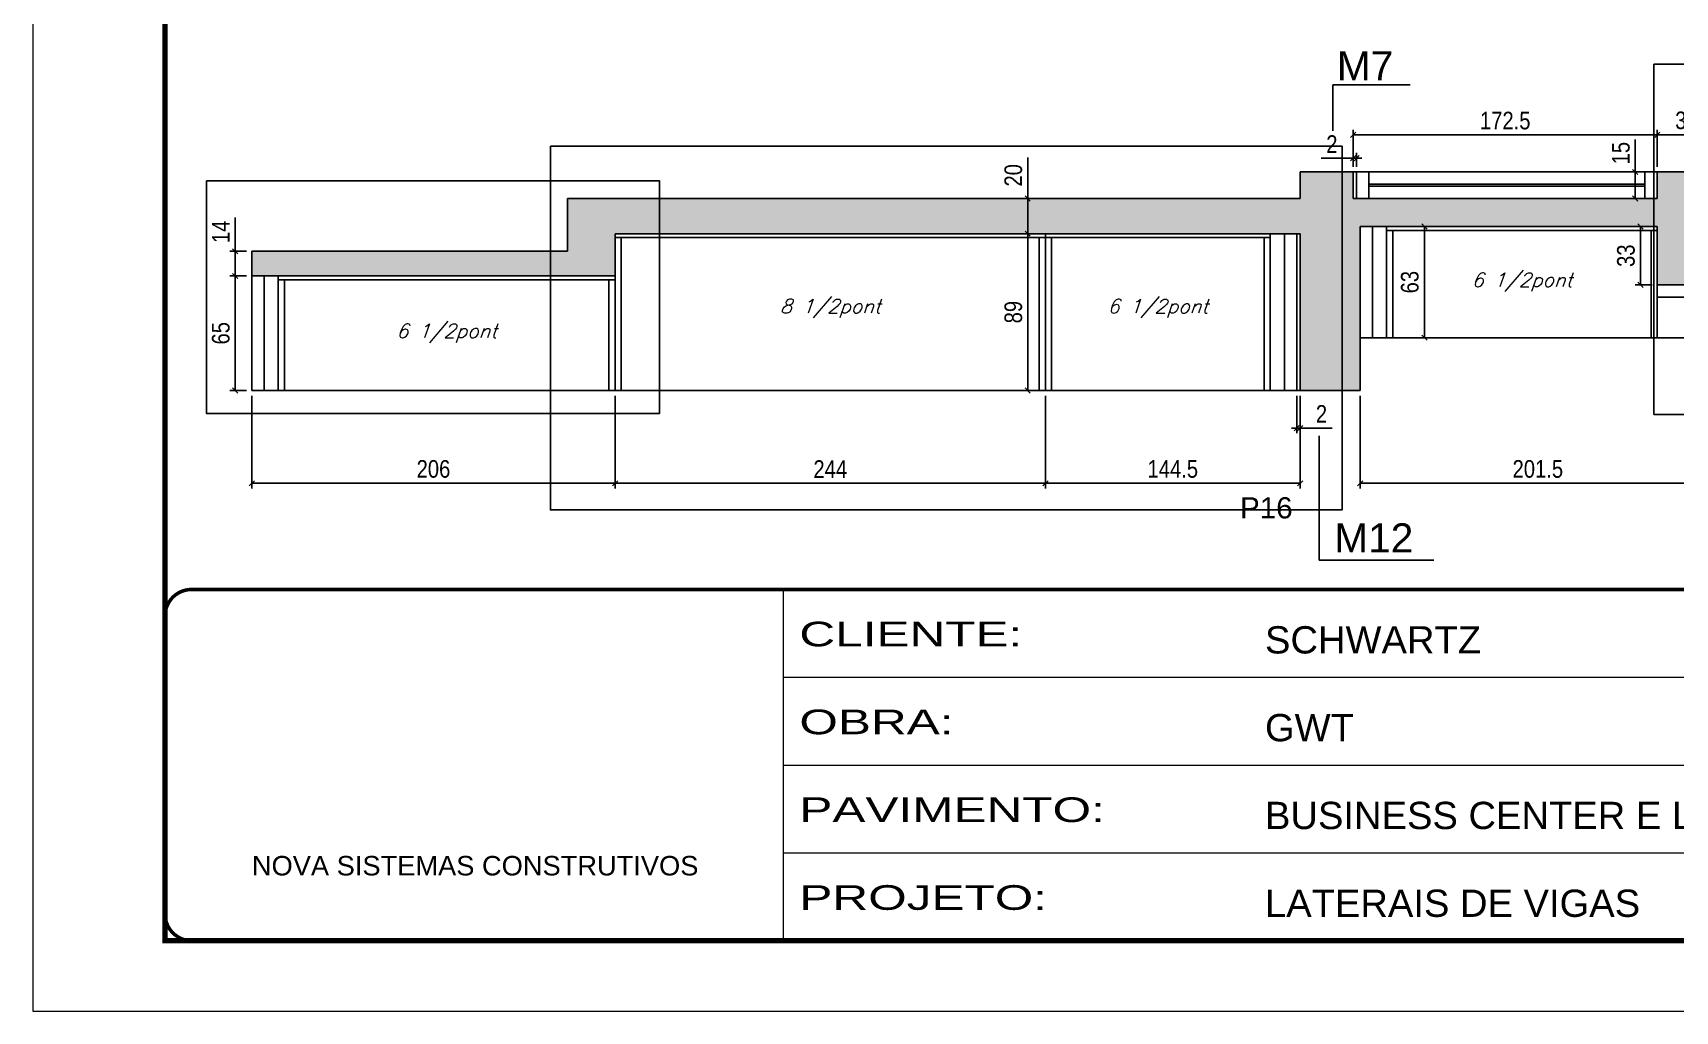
# Model space of a CAD drawing. Extents: x 2603 to 22413, y 1253 to 30260.
# Drawn here: x 4188 to 5119, y 16185 to 16740 of the extents above; entities that cross this region are included whole.
import ezdxf

# ---------------------------------------------------------------- set-up
doc = ezdxf.new("R2010")
doc.units = 0
doc.linetypes.add('CONTINUO', pattern=[0])
doc.linetypes.add('DASHED', pattern=[0.75, 0.5, -0.25])
for name, color, linetype in [('5', 5, 'Continuous'), ('COTA', 241, 'Continuous'), ('NOMENCLATURA', 7, 'Continuous'), ('Painéis', 200, 'Continuous'), ('SARR_2.2x7', 40, 'Continuous'), ('SARR_3.5x7', 81, 'Continuous'), ('texto', 7, 'Continuous')]:
    doc.layers.add(name, color=color, linetype=linetype)
doc.layers.add('Folhas', color=255, linetype='Continuous', lineweight=9)
doc.layers.add('SARRAFO DE PRESSAO', color=251, linetype='DASHED', lineweight=9)
doc.styles.add('ARIAL', font='arial.ttf')
doc.styles.add('COTA TECNICA', font='techl___.ttf', dxfattribs={"height": 10})
doc.styles.add('Romans', font='romans.shx')
doc.styles.get("Standard").update_dxf_attribs({"font": 'arial.ttf'})
doc.styles.add('Tecnologia', font='')
doc.styles.get('Tecnologia').set_extended_font_data('Forgotten Futurist')
doc.dimstyles.new('PAINEL', dxfattribs={"dimtxt": 10, "dimasz": 3, "dimexe": 3, "dimexo": 3, "dimgap": 3, "dimtad": 1, "dimdec": 1, "dimzin": 12, "dimdsep": 46, "dimtxsty": 'COTA TECNICA', "dimblk1": 'OBLIQUE', "dimblk2": 'OBLIQUE', "dimsah": 1, "dimcen": 0.9, "dimclrd": 4, "dimclre": 4, "dimclrt": 240, "dimadec": 1, "dimazin": 3, "dimtfac": 1, "dimtdec": 1, "dimtmove": 0, "dimatfit": 3, "dimfxl": 1, "dimtolj": 1, "dimtzin": 12, "dimarcsym": 0})

# ---------------------------------------------------------------- blocks, each defined once
blk = doc.blocks.new('9999999999')
at = {"color": 30, "linetype": 'CONTINUO'}
for p, q in [((98564.56, 34230.21), (98564.56, 34429.45)), ((98564.56, 34379.64), (99583.98, 34379.64)), ((98564.56, 34329.83), (99487.98, 34329.83)), ((98564.56, 34280.02), (99487.98, 34280.02))]:
    blk.add_line(p, q, dxfattribs=at)
at = {"color": 30, "linetype": 'CONTINUO', "const_width": 2}
blk.add_lwpolyline([(99583.98, 34230.21), (99583.98, 34414.45, 0.414214), (99568.98, 34429.45), (98228.98, 34429.45, 0.414214), (98213.98, 34414.45), (98213.98, 34245.21, 0.414214), (98228.98, 34230.21), (99583.98, 34230.21)], format="xyb", dxfattribs=at)
at = {"layer": 'Folhas'}
blk.add_lwpolyline([(98138.98, 34190.21), (99623.98, 34190.21), (99623.98, 35240.21), (98138.98, 35240.21)], close=True, dxfattribs=at)
at = {"layer": 'Folhas', "color": 30, "const_width": 3}
blk.add_lwpolyline([(98213.98, 34230.21), (99583.98, 34230.21), (99583.98, 35200.21), (98213.98, 35200.21)], close=True, dxfattribs=at)
at = {"color": 7, "linetype": 'Continuous', "ltscale": 5, "style": 'ARIAL'}
for s, height, p in [('SCHWARTZ', 15.483, (98837.68, 34393.13)), ('GWT', 15.483, (98837.68, 34343.32)), ('BUSINESS CENTER E LAZER - PROJEÇÃO', 15.4829, (98837.68, 34293.51)), ('NOVA SISTEMAS CONSTRUTIVOS', 11.0592, (98263.19, 34267.21)), ('LATERAIS DE VIGAS', 15.4829, (98837.68, 34243.7))]:
    blk.add_text(s, height=height, dxfattribs=at).set_placement(p)
at = {"layer": 'Folhas', "color": 7, "style": 'Tecnologia', "width": 1.5}
for s, p in [('CLIENTE:', (98573.65, 34397.17)), ('OBRA:', (98573.65, 34347.31)), ('PAVIMENTO:', (98573.65, 34297.5)), ('PROJETO:', (98573.65, 34247.69))]:
    blk.add_text(s, height=14, dxfattribs=at).set_placement(p)
blk = doc.blocks.new('_Oblique')
at = {"color": 0, "linetype": 'ByBlock', "lineweight": -2}
blk.add_line((-0.5, -0.5), (0.5, 0.5), dxfattribs=at)
blk = doc.blocks.new('*D2028')
at = {"layer": 'COTA', "color": 4, "linetype": 'ByBlock', "lineweight": -2, "transparency": 16777216}
for p, q in [((4312.14, 16533.94), (4312.14, 16481.31)), ((4518.14, 16533.94), (4518.14, 16481.31)), ((4518.14, 16484.31), (4312.14, 16484.31))]:
    blk.add_line(p, q, dxfattribs=at)
at = {"layer": 'Defpoints', "color": 0, "linetype": 'ByBlock', "transparency": 16777216}
for p in [(4312.14, 16536.94), (4518.14, 16536.94), (4312.14, 16484.31)]:
    blk.add_point(p, dxfattribs=at)
at = {"layer": 'COTA', "color": 4, "linetype": 'ByBlock', "lineweight": -2, "transparency": 16777216, "xscale": 3, "yscale": 3, "zscale": 3, "rotation": 180}
blk.add_blockref('_Oblique', (4312.14, 16484.31), dxfattribs=at)
at = {"layer": 'COTA', "color": 4, "linetype": 'ByBlock', "lineweight": -2, "transparency": 16777216, "xscale": 3, "yscale": 3, "zscale": 3}
blk.add_blockref('_Oblique', (4518.14, 16484.31), dxfattribs=at)
at = {"layer": 'COTA', "color": 240, "linetype": 'ByBlock', "transparency": 16777216, "insert": (4415.14, 16492.42), "char_height": 10, "attachment_point": 5, "style": 'COTA TECNICA'}
blk.add_mtext('\\A1;206', dxfattribs=at)
blk = doc.blocks.new('*D2029')
at = {"layer": 'COTA', "color": 4, "linetype": 'ByBlock', "lineweight": -2, "transparency": 16777216}
for p, q in [((4518.14, 16533.94), (4518.14, 16481.31)), ((4762.14, 16533.94), (4762.14, 16481.31)), ((4518.14, 16484.31), (4762.14, 16484.31))]:
    blk.add_line(p, q, dxfattribs=at)
at = {"layer": 'Defpoints', "color": 0, "linetype": 'ByBlock', "transparency": 16777216}
for p in [(4518.14, 16536.94), (4762.14, 16536.94), (4762.14, 16484.31)]:
    blk.add_point(p, dxfattribs=at)
at = {"layer": 'COTA', "color": 4, "linetype": 'ByBlock', "lineweight": -2, "transparency": 16777216, "xscale": 3, "yscale": 3, "zscale": 3, "rotation": 180}
blk.add_blockref('_Oblique', (4518.14, 16484.31), dxfattribs=at)
at = {"layer": 'COTA', "color": 4, "linetype": 'ByBlock', "lineweight": -2, "transparency": 16777216, "xscale": 3, "yscale": 3, "zscale": 3}
blk.add_blockref('_Oblique', (4762.14, 16484.31), dxfattribs=at)
at = {"layer": 'COTA', "color": 240, "linetype": 'ByBlock', "transparency": 16777216, "insert": (4640.14, 16492.39), "char_height": 10, "attachment_point": 5, "style": 'COTA TECNICA'}
blk.add_mtext('\\A1;244', dxfattribs=at)
blk = doc.blocks.new('*D2030')
at = {"layer": 'COTA', "color": 4, "linetype": 'ByBlock', "lineweight": -2, "transparency": 16777216}
for p, q in [((4762.14, 16533.94), (4762.14, 16481.31)), ((4906.64, 16533.94), (4906.64, 16481.31)), ((4762.14, 16484.31), (4906.64, 16484.31))]:
    blk.add_line(p, q, dxfattribs=at)
at = {"layer": 'Defpoints', "color": 0, "linetype": 'ByBlock', "transparency": 16777216}
for p in [(4762.14, 16536.94), (4906.64, 16536.94), (4906.64, 16484.31)]:
    blk.add_point(p, dxfattribs=at)
at = {"layer": 'COTA', "color": 4, "linetype": 'ByBlock', "lineweight": -2, "transparency": 16777216, "xscale": 3, "yscale": 3, "zscale": 3, "rotation": 180}
blk.add_blockref('_Oblique', (4762.14, 16484.31), dxfattribs=at)
at = {"layer": 'COTA', "color": 4, "linetype": 'ByBlock', "lineweight": -2, "transparency": 16777216, "xscale": 3, "yscale": 3, "zscale": 3}
blk.add_blockref('_Oblique', (4906.64, 16484.31), dxfattribs=at)
at = {"layer": 'COTA', "color": 240, "linetype": 'ByBlock', "transparency": 16777216, "insert": (4834.39, 16492.42), "char_height": 10, "attachment_point": 5, "style": 'COTA TECNICA'}
blk.add_mtext('\\A1;144.5', dxfattribs=at)
blk = doc.blocks.new('*D2031')
at = {"layer": 'COTA', "color": 4, "linetype": 'ByBlock', "lineweight": -2, "transparency": 16777216}
for p, q in [((4904.64, 16533.94), (4904.64, 16512.68)), ((4906.64, 16533.94), (4906.64, 16512.68)), ((4904.64, 16515.68), (4901.64, 16515.68)), ((4904.64, 16515.68), (4906.64, 16515.68)), ((4906.64, 16515.68), (4924.76, 16515.68))]:
    blk.add_line(p, q, dxfattribs=at)
at = {"layer": 'Defpoints', "color": 0, "linetype": 'ByBlock', "transparency": 16777216}
for p in [(4904.64, 16536.94), (4906.64, 16536.94), (4906.64, 16515.68)]:
    blk.add_point(p, dxfattribs=at)
at = {"layer": 'COTA', "color": 4, "linetype": 'ByBlock', "lineweight": -2, "transparency": 16777216, "xscale": 3, "yscale": 3, "zscale": 3}
blk.add_blockref('_Oblique', (4904.64, 16515.68), dxfattribs=at)
at = {"layer": 'COTA', "color": 4, "linetype": 'ByBlock', "lineweight": -2, "transparency": 16777216, "xscale": 3, "yscale": 3, "zscale": 3, "rotation": 180}
blk.add_blockref('_Oblique', (4906.64, 16515.68), dxfattribs=at)
at = {"layer": 'COTA', "color": 240, "linetype": 'ByBlock', "transparency": 16777216, "insert": (4918.7, 16523.68), "char_height": 10, "attachment_point": 5, "style": 'COTA TECNICA'}
blk.add_mtext('\\A1;2', dxfattribs=at)
blk = doc.blocks.new('*D2033')
at = {"layer": 'COTA', "color": 4, "linetype": 'ByBlock', "lineweight": -2, "transparency": 16777216}
for p, q in [((5142.14, 16563.94), (5142.14, 16481.31)), ((4940.64, 16533.94), (4940.64, 16481.31)), ((5142.14, 16484.31), (4940.64, 16484.31))]:
    blk.add_line(p, q, dxfattribs=at)
at = {"layer": 'Defpoints', "color": 0, "linetype": 'ByBlock', "transparency": 16777216}
for p in [(5142.14, 16566.94), (4940.64, 16536.94), (4940.64, 16484.31)]:
    blk.add_point(p, dxfattribs=at)
at = {"layer": 'COTA', "color": 4, "linetype": 'ByBlock', "lineweight": -2, "transparency": 16777216, "xscale": 3, "yscale": 3, "zscale": 3, "rotation": 180}
blk.add_blockref('_Oblique', (4940.64, 16484.31), dxfattribs=at)
at = {"layer": 'COTA', "color": 4, "linetype": 'ByBlock', "lineweight": -2, "transparency": 16777216, "xscale": 3, "yscale": 3, "zscale": 3}
blk.add_blockref('_Oblique', (5142.14, 16484.31), dxfattribs=at)
at = {"layer": 'COTA', "color": 240, "linetype": 'ByBlock', "transparency": 16777216, "insert": (5041.39, 16492.42), "char_height": 10, "attachment_point": 5, "style": 'COTA TECNICA'}
blk.add_mtext('\\A1;201.5', dxfattribs=at)
blk = doc.blocks.new('*D1916')
at = {"layer": 'COTA', "color": 4, "linetype": 'ByBlock', "lineweight": -2, "transparency": 16777216}
for p, q in [((4936.64, 16663.94), (4936.64, 16684.95)), ((4936.64, 16681.95), (5109.14, 16681.95)), ((5109.14, 16663.94), (5109.14, 16684.95))]:
    blk.add_line(p, q, dxfattribs=at)
at = {"layer": 'Defpoints', "color": 0, "linetype": 'ByBlock', "transparency": 16777216}
for p in [(5109.14, 16681.95), (4936.64, 16660.94), (5109.14, 16660.94)]:
    blk.add_point(p, dxfattribs=at)
at = {"layer": 'COTA', "color": 4, "linetype": 'ByBlock', "lineweight": -2, "transparency": 16777216, "xscale": 3, "yscale": 3, "zscale": 3, "rotation": 180}
blk.add_blockref('_Oblique', (4936.64, 16681.95), dxfattribs=at)
at = {"layer": 'COTA', "color": 4, "linetype": 'ByBlock', "lineweight": -2, "transparency": 16777216, "xscale": 3, "yscale": 3, "zscale": 3}
blk.add_blockref('_Oblique', (5109.14, 16681.95), dxfattribs=at)
at = {"layer": 'COTA', "color": 240, "linetype": 'ByBlock', "transparency": 16777216, "insert": (5022.89, 16690.06), "char_height": 10, "attachment_point": 5, "style": 'COTA TECNICA'}
blk.add_mtext('\\A1;172.5', dxfattribs=at)
blk = doc.blocks.new('*D1917')
at = {"layer": 'COTA', "color": 4, "linetype": 'ByBlock', "lineweight": -2, "transparency": 16777216}
for p, q in [((5109.14, 16663.94), (5109.14, 16684.95)), ((5142.14, 16681.95), (5109.14, 16681.95)), ((5142.14, 16649.94), (5142.14, 16684.95))]:
    blk.add_line(p, q, dxfattribs=at)
at = {"layer": 'Defpoints', "color": 0, "linetype": 'ByBlock', "transparency": 16777216}
for p in [(5109.14, 16681.95), (5109.14, 16660.94), (5142.14, 16646.94)]:
    blk.add_point(p, dxfattribs=at)
at = {"layer": 'COTA', "color": 4, "linetype": 'ByBlock', "lineweight": -2, "transparency": 16777216, "xscale": 3, "yscale": 3, "zscale": 3, "rotation": 180}
blk.add_blockref('_Oblique', (5109.14, 16681.95), dxfattribs=at)
at = {"layer": 'COTA', "color": 4, "linetype": 'ByBlock', "lineweight": -2, "transparency": 16777216, "xscale": 3, "yscale": 3, "zscale": 3}
blk.add_blockref('_Oblique', (5142.14, 16681.95), dxfattribs=at)
at = {"layer": 'COTA', "color": 240, "linetype": 'ByBlock', "transparency": 16777216, "insert": (5125.64, 16690.17), "char_height": 10, "attachment_point": 5, "style": 'COTA TECNICA'}
blk.add_mtext('\\A1;33', dxfattribs=at)
blk = doc.blocks.new('*D1918')
at = {"layer": 'COTA', "color": 4, "linetype": 'ByBlock', "lineweight": -2, "transparency": 16777216}
for p, q in [((5106.14, 16629.94), (5096.59, 16629.94)), ((5099.59, 16596.94), (5099.59, 16629.94)), ((5106.14, 16596.94), (5096.59, 16596.94))]:
    blk.add_line(p, q, dxfattribs=at)
at = {"layer": 'Defpoints', "color": 0, "linetype": 'ByBlock', "transparency": 16777216}
for p in [(5099.59, 16629.94), (5109.14, 16629.94), (5109.14, 16596.94)]:
    blk.add_point(p, dxfattribs=at)
at = {"layer": 'COTA', "color": 4, "linetype": 'ByBlock', "lineweight": -2, "transparency": 16777216, "xscale": 3, "yscale": 3, "zscale": 3}
for p, rotation in [((5099.59, 16629.94), 90), ((5099.59, 16596.94), 270)]:
    blk.add_blockref('_Oblique', p, dxfattribs=dict(at, rotation=rotation))
at = {"layer": 'COTA', "color": 240, "linetype": 'ByBlock', "transparency": 16777216, "insert": (5091.37, 16613.44), "char_height": 10, "attachment_point": 5, "rotation": 90, "style": 'COTA TECNICA'}
blk.add_mtext('\\A1;33', dxfattribs=at)
blk = doc.blocks.new('*D1997')
at = {"layer": 'COTA', "color": 4, "linetype": 'ByBlock', "lineweight": -2, "transparency": 16777216}
for p, q in [((5096.61, 16660.94), (5096.61, 16679.31)), ((5099.14, 16660.94), (5093.61, 16660.94)), ((5096.61, 16645.94), (5096.61, 16660.94)), ((5099.14, 16645.94), (5093.61, 16645.94))]:
    blk.add_line(p, q, dxfattribs=at)
at = {"layer": 'Defpoints', "color": 0, "linetype": 'ByBlock', "transparency": 16777216}
for p in [(5096.61, 16660.94), (5102.14, 16660.94), (5102.14, 16645.94)]:
    blk.add_point(p, dxfattribs=at)
at = {"layer": 'COTA', "color": 4, "linetype": 'ByBlock', "lineweight": -2, "transparency": 16777216, "xscale": 3, "yscale": 3, "zscale": 3}
for p, rotation in [((5096.61, 16660.94), 90), ((5096.61, 16645.94), 270)]:
    blk.add_blockref('_Oblique', p, dxfattribs=dict(at, rotation=rotation))
at = {"layer": 'COTA', "color": 240, "linetype": 'ByBlock', "transparency": 16777216, "insert": (5088.5, 16671.63), "char_height": 10, "attachment_point": 5, "rotation": 90, "style": 'COTA TECNICA'}
blk.add_mtext('\\A1;15', dxfattribs=at)
blk = doc.blocks.new('*D1547')
at = {"layer": 'COTA', "color": 4, "linetype": 'ByBlock', "lineweight": -2, "transparency": 16777216}
for p, q in [((4309.14, 16601.94), (4299.69, 16601.94)), ((4302.69, 16536.94), (4302.69, 16601.94)), ((4309.14, 16536.94), (4299.69, 16536.94))]:
    blk.add_line(p, q, dxfattribs=at)
at = {"layer": 'Defpoints', "color": 0, "linetype": 'ByBlock', "transparency": 16777216}
for p in [(4302.69, 16601.94), (4312.14, 16601.94), (4312.14, 16536.94)]:
    blk.add_point(p, dxfattribs=at)
at = {"layer": 'COTA', "color": 4, "linetype": 'ByBlock', "lineweight": -2, "transparency": 16777216, "xscale": 3, "yscale": 3, "zscale": 3}
for p, rotation in [((4302.69, 16601.94), 90), ((4302.69, 16536.94), 270)]:
    blk.add_blockref('_Oblique', p, dxfattribs=dict(at, rotation=rotation))
at = {"layer": 'COTA', "color": 240, "linetype": 'ByBlock', "transparency": 16777216, "insert": (4294.58, 16569.44), "char_height": 10, "attachment_point": 5, "rotation": 90, "style": 'COTA TECNICA'}
blk.add_mtext('\\A1;65', dxfattribs=at)
blk = doc.blocks.new('*D1548')
at = {"layer": 'COTA', "color": 4, "linetype": 'ByBlock', "lineweight": -2, "transparency": 16777216}
for p, q in [((4302.69, 16615.94), (4302.69, 16635.06)), ((4309.14, 16615.94), (4299.69, 16615.94)), ((4302.69, 16601.94), (4302.69, 16615.94)), ((4309.14, 16601.94), (4299.69, 16601.94))]:
    blk.add_line(p, q, dxfattribs=at)
at = {"layer": 'Defpoints', "color": 0, "linetype": 'ByBlock', "transparency": 16777216}
for p in [(4302.69, 16615.94), (4312.14, 16615.94), (4312.14, 16601.94)]:
    blk.add_point(p, dxfattribs=at)
at = {"layer": 'COTA', "color": 4, "linetype": 'ByBlock', "lineweight": -2, "transparency": 16777216, "xscale": 3, "yscale": 3, "zscale": 3}
for p, rotation in [((4302.69, 16615.94), 90), ((4302.69, 16601.94), 270)]:
    blk.add_blockref('_Oblique', p, dxfattribs=dict(at, rotation=rotation))
at = {"layer": 'COTA', "color": 240, "linetype": 'ByBlock', "transparency": 16777216, "insert": (4294.61, 16627), "char_height": 10, "attachment_point": 5, "rotation": 90, "style": 'COTA TECNICA'}
blk.add_mtext('\\A1;14', dxfattribs=at)
blk = doc.blocks.new('*D1549')
at = {"layer": 'COTA', "color": 4, "linetype": 'ByBlock', "lineweight": -2, "transparency": 16777216}
for p, q in [((4759.14, 16625.94), (4749.1, 16625.94)), ((4752.1, 16625.94), (4752.1, 16536.94)), ((4759.14, 16536.94), (4749.1, 16536.94))]:
    blk.add_line(p, q, dxfattribs=at)
at = {"layer": 'Defpoints', "color": 0, "linetype": 'ByBlock', "transparency": 16777216}
for p in [(4762.14, 16625.94), (4752.1, 16536.94), (4762.14, 16536.94)]:
    blk.add_point(p, dxfattribs=at)
at = {"layer": 'COTA', "color": 4, "linetype": 'ByBlock', "lineweight": -2, "transparency": 16777216, "xscale": 3, "yscale": 3, "zscale": 3}
for p, rotation in [((4752.1, 16625.94), 90), ((4752.1, 16536.94), 270)]:
    blk.add_blockref('_Oblique', p, dxfattribs=dict(at, rotation=rotation))
at = {"layer": 'COTA', "color": 240, "linetype": 'ByBlock', "transparency": 16777216, "insert": (4743.99, 16581.44), "char_height": 10, "attachment_point": 5, "rotation": 90, "style": 'COTA TECNICA'}
blk.add_mtext('\\A1;89', dxfattribs=at)
blk = doc.blocks.new('*D1550')
at = {"layer": 'COTA', "color": 4, "linetype": 'ByBlock', "lineweight": -2, "transparency": 16777216}
for p, q in [((4752.1, 16645.94), (4752.1, 16669.15)), ((4759.14, 16645.94), (4749.1, 16645.94)), ((4752.1, 16625.94), (4752.1, 16645.94)), ((4759.14, 16625.94), (4749.1, 16625.94))]:
    blk.add_line(p, q, dxfattribs=at)
at = {"layer": 'Defpoints', "color": 0, "linetype": 'ByBlock', "transparency": 16777216}
for p in [(4752.1, 16645.94), (4762.14, 16645.94), (4762.14, 16625.94)]:
    blk.add_point(p, dxfattribs=at)
at = {"layer": 'COTA', "color": 4, "linetype": 'ByBlock', "lineweight": -2, "transparency": 16777216, "xscale": 3, "yscale": 3, "zscale": 3}
for p, rotation in [((4752.1, 16645.94), 90), ((4752.1, 16625.94), 270)]:
    blk.add_blockref('_Oblique', p, dxfattribs=dict(at, rotation=rotation))
at = {"layer": 'COTA', "color": 240, "linetype": 'ByBlock', "transparency": 16777216, "insert": (4743.99, 16659.05), "char_height": 10, "attachment_point": 5, "rotation": 90, "style": 'COTA TECNICA'}
blk.add_mtext('\\A1;20', dxfattribs=at)
blk = doc.blocks.new('*D1551')
at = {"layer": 'COTA', "color": 4, "linetype": 'ByBlock', "lineweight": -2, "transparency": 16777216}
for p, q in [((4936.64, 16663.94), (4936.64, 16671.78)), ((4938.64, 16663.94), (4938.64, 16671.78)), ((4936.64, 16668.78), (4918.53, 16668.78)), ((4938.64, 16668.78), (4936.64, 16668.78)), ((4938.64, 16668.78), (4941.64, 16668.78))]:
    blk.add_line(p, q, dxfattribs=at)
at = {"layer": 'Defpoints', "color": 0, "linetype": 'ByBlock', "transparency": 16777216}
for p in [(4936.64, 16668.78), (4936.64, 16660.94), (4938.64, 16660.94)]:
    blk.add_point(p, dxfattribs=at)
at = {"layer": 'COTA', "color": 4, "linetype": 'ByBlock', "lineweight": -2, "transparency": 16777216, "xscale": 3, "yscale": 3, "zscale": 3}
blk.add_blockref('_Oblique', (4936.64, 16668.78), dxfattribs=at)
at = {"layer": 'COTA', "color": 4, "linetype": 'ByBlock', "lineweight": -2, "transparency": 16777216, "xscale": 3, "yscale": 3, "zscale": 3, "rotation": 180}
blk.add_blockref('_Oblique', (4938.64, 16668.78), dxfattribs=at)
at = {"layer": 'COTA', "color": 240, "linetype": 'ByBlock', "transparency": 16777216, "insert": (4924.59, 16676.78), "char_height": 10, "attachment_point": 5, "style": 'COTA TECNICA'}
blk.add_mtext('\\A1;2', dxfattribs=at)
blk = doc.blocks.new('*D3311')
at = {"layer": 'COTA', "color": 4, "lineweight": -2, "transparency": 16777216}
for p, q in [((4950.64, 16629.94), (4980.04, 16629.94)), ((4977.04, 16629.94), (4977.04, 16566.94)), ((4950.64, 16566.94), (4980.04, 16566.94))]:
    blk.add_line(p, q, dxfattribs=at)
at = {"layer": 'Defpoints', "color": 0, "transparency": 16777216}
for p in [(4947.64, 16629.94), (4947.64, 16566.94), (4977.04, 16566.94)]:
    blk.add_point(p, dxfattribs=at)
at = {"layer": 'COTA', "color": 4, "lineweight": -2, "transparency": 16777216, "xscale": 3, "yscale": 3, "zscale": 3}
for p, rotation in [((4977.04, 16629.94), 90), ((4977.04, 16566.94), 270)]:
    blk.add_blockref('_Oblique', p, dxfattribs=dict(at, rotation=rotation))
at = {"layer": 'COTA', "color": 240, "transparency": 16777216, "insert": (4968.82, 16598.44), "char_height": 10, "attachment_point": 5, "rotation": 90, "style": 'COTA TECNICA'}
blk.add_mtext('\\A1;63', dxfattribs=at)

msp = doc.modelspace()

# ---------------------------------------------------------------- hatches: boundary and pattern name
at = {"layer": 'COTA', "linetype": 'ByBlock'}
h = msp.add_hatch(dxfattribs=at)
h.set_pattern_fill('AR-CONC', color=256, scale=0.03)
h.set_pattern_definition([(50, (-126418.0314, -5371.0305), (5.46554007, -0.47817257), [0.5715, -6.2865]), (355, (-126418.0314, -5371.0305), (-1.05730264, 5.73170536), [0.4572, -5.02921753]), (100.4514447, (-126417.576, -5371.0704), (4.40823741, 5.25353256), [0.48570026, -5.34270734]), (46.1842, (-126418.0314, -5369.5065), (8.13237123, -1.26126984), [0.85725, -9.42975]), (96.6355576, (-126417.354, -5369.612), (7.122124, 7.42278374), [0.7285507, -8.01406824]), (351.184151, (-126418.031, -5369.5065), (7.122124, 7.42278374), [0.685799, -7.54379196]), (21, (-126417.2694, -5369.8875), (4.54843174, -3.06795595), [0.5715, -6.2865]), (326, (-126417.2694, -5369.8875), (1.85406085, 5.52563898), [0.4572, -5.0292]), (71.451445, (-126416.8904, -5370.143), (6.40249258, 2.45768307), [0.48570026, -5.34269813]), (37.5, (-126418.0314, -5371.0305), (0.092658098, 2.536651166), [0, -4.96824, 0, -5.1054, 0, -5.04825]), (7.5, (-126418.0314, -5371.0305), (2.004589875, 3.005417245), [0, -2.91084, 0, -4.85394, 0, -1.92405]), (327.5, (-126419.7307, -5371.0305), (4.067717855, -0.17186232), [0, -1.905, 0, -5.9436, 0, -7.8867]), (317.5, (-126420.4927, -5371.0305), (4.44387544, 0.76279473), [0, -2.4765, 0, -3.94716, 0, -5.6007])])
h.paths.add_polyline_path([(4906.64, 16625.94), (4906.64, 16536.94), (4940.64, 16536.94), (4940.64, 16566.94), (4940.64, 16629.94), (5109.14, 16629.94), (5109.14, 16596.94), (5142.14, 16596.94), (5142.14, 16646.94), (5377.64, 16646.94), (5377.64, 16596.94), (5405.64, 16596.94), (5405.64, 16631.94), (5514.64, 16631.94), (5514.64, 16645.94), (5405.64, 16645.94), (5405.64, 16660.94), (5109.14, 16660.94), (5109.14, 16645.94), (4936.64, 16645.94), (4936.64, 16660.94), (4906.64, 16660.94), (4906.64, 16645.94), (4491.14, 16645.94), (4491.14, 16615.94), (4312.14, 16615.94), (4312.14, 16601.94), (4518.14, 16601.94), (4518.14, 16625.94)])

# ---------------------------------------------------------------- linework, layer by layer
for p, q in [((4906.64, 16645.94), (4906.64, 16660.94)), ((4906.64, 16660.94), (4936.64, 16660.94)), ((5109.14, 16660.94), (5405.64, 16660.94)), ((4491.14, 16615.94), (4491.14, 16645.94)), ((4491.14, 16645.94), (4906.64, 16645.94)), ((4491.14, 16615.94), (4312.14, 16615.94)), ((4312.14, 16615.94), (4312.14, 16601.94)), ((5109.14, 16596.94), (5109.14, 16566.94)), ((4940.64, 16536.94), (4940.64, 16566.94)), ((4906.64, 16536.94), (4940.64, 16536.94))]:
    msp.add_line(p, q, dxfattribs=at)
at = {"layer": 'COTA'}
for points in [[(5107.22, 16722.16), (5399.52, 16722.16), (5399.52, 16523.43), (5107.22, 16523.43)], [(4481.48, 16675.52), (4930.35, 16675.52), (4930.35, 16469.2), (4481.48, 16469.2)], [(4286.52, 16656), (4543.29, 16656), (4543.29, 16523.92), (4286.52, 16523.92)]]:
    msp.add_lwpolyline(points, close=True, dxfattribs=at)
at = {"layer": 'NOMENCLATURA', "linetype": 'Continuous'}
for p, q in [((4925.17, 16684.32), (4925.17, 16710.43)), ((4968.92, 16710.43), (4925.17, 16710.43)), ((4917.46, 16511.23), (4917.46, 16440.68)), ((4982.32, 16440.68), (4917.46, 16440.68))]:
    msp.add_line(p, q, dxfattribs=at)
at = {"layer": 'Painéis', "linetype": 'Continuous'}
for p, q in [((4936.64, 16660.94), (5109.14, 16660.94)), ((4936.64, 16645.94), (4936.64, 16660.94)), ((4938.64, 16645.94), (4938.64, 16660.94)), ((5109.14, 16645.94), (5109.14, 16660.94)), ((4936.64, 16645.94), (5109.14, 16645.94)), ((4518.14, 16536.94), (4518.14, 16625.94)), ((4518.14, 16625.94), (4906.64, 16625.94)), ((4762.14, 16536.94), (4762.14, 16625.94)), ((4904.64, 16536.94), (4904.64, 16625.94)), ((4906.64, 16536.94), (4906.64, 16625.94)), ((4940.64, 16566.94), (4940.64, 16629.94)), ((4940.64, 16629.94), (5109.14, 16629.94)), ((5109.14, 16596.94), (5109.14, 16629.94)), ((4518.14, 16601.94), (4312.14, 16601.94)), ((4312.14, 16536.94), (4312.14, 16601.94)), ((5109.14, 16596.94), (5142.14, 16596.94)), ((5514.64, 16566.94), (4940.64, 16566.94)), ((4312.14, 16536.94), (4518.14, 16536.94)), ((4518.14, 16536.94), (4906.64, 16536.94))]:
    msp.add_line(p, q, dxfattribs=at)
at = {"layer": 'SARR_2.2x7', "linetype": 'Continuous'}
for p, q in [((4945.64, 16645.94), (4945.64, 16660.94)), ((5102.14, 16645.94), (5102.14, 16660.94)), ((4945.64, 16653.94), (5102.14, 16653.94)), ((4945.64, 16652.94), (5102.14, 16652.94)), ((4762.14, 16623.74), (4518.14, 16623.74)), ((4889.64, 16623.74), (4762.14, 16623.74)), ((4897.64, 16625.94), (4897.64, 16536.94)), ((4947.64, 16629.94), (4947.64, 16566.94)), ((4955.64, 16627.74), (5109.14, 16627.74)), ((4319.14, 16536.94), (4319.14, 16601.94)), ((4518.14, 16599.74), (4327.14, 16599.74)), ((5109.14, 16589.94), (5142.14, 16589.94))]:
    msp.add_line(p, q, dxfattribs=at)
at = {"layer": 'SARR_3.5x7'}
for p, q in [((4521.64, 16623.74), (4521.64, 16536.94)), ((4758.64, 16623.74), (4758.64, 16536.94)), ((4765.64, 16623.74), (4765.64, 16536.94)), ((4886.14, 16623.74), (4886.14, 16536.94)), ((4889.64, 16625.94), (4889.64, 16536.94)), ((4955.64, 16629.94), (4955.64, 16566.94)), ((4959.14, 16627.74), (4959.14, 16566.94)), ((5105.64, 16627.74), (5105.64, 16566.94)), ((4327.14, 16601.94), (4327.14, 16536.94)), ((4330.64, 16599.74), (4330.64, 16536.94)), ((4514.64, 16599.74), (4514.64, 16536.94))]:
    msp.add_line(p, q, dxfattribs=at)

# ---------------------------------------------------------------- block references
at = {"layer": 'SARRAFO DE PRESSAO', "color": 6, "linetype": 'ByBlock'}
msp.add_blockref('9999999999', (-93951.01, -18005.36), dxfattribs=at)

# ---------------------------------------------------------------- texts
at = {"layer": '5', "linetype": 'Continuous'}
msp.add_text('P16', height=12, rotation=359.99996, dxfattribs=at).set_placement((4872.51, 16464.42))
at = {"layer": 'NOMENCLATURA', "linetype": 'Continuous'}
for s, p in [('M7', (4927.4, 16712.89)), ('M12', (4925.96, 16445.1))]:
    msp.add_text(s, height=16.5, dxfattribs=at).set_placement(p)
at = {"layer": 'texto', "color": 2, "char_height": 8, "attachment_point": 5, "style": 'Romans'}
for s, insert in [('{\\Q19;\\C256;6 1/2pont}', (5032.39, 16598.44)), ('{\\Q19;\\C256;8 1/2pont}', (4640.14, 16583.44)), ('{\\Q19;\\C256;6 1/2pont}', (4825.89, 16583.44)), ('{\\Q19;\\C256;6 1/2pont}', (4422.64, 16569.44))]:
    msp.add_mtext(s, dxfattribs=dict(at, insert=insert))

# ---------------------------------------------------------------- dimensions: what is measured, and where the dimension line sits
at = {"layer": 'COTA', "linetype": 'ByBlock'}
for base, p1, p2, angle, picture, middle in [((5109.14, 16681.95), (4936.64, 16660.94), (5109.14, 16660.94), 180, '*D1916', (5022.89, 16690.06)), ((5109.14, 16681.95), (5142.14, 16646.94), (5109.14, 16660.94), 180, '*D1917', (5125.64, 16690.17)), ((5096.61, 16660.94), (5102.14, 16645.94), (5102.14, 16660.94), 90, '*D1997', (5088.5, 16671.63)), ((4752.1, 16645.94), (4762.14, 16625.94), (4762.14, 16645.94), 90, '*D1550', (4743.99, 16659.05)), ((4302.69, 16615.94), (4312.14, 16601.94), (4312.14, 16615.94), 90, '*D1548', (4294.61, 16627)), ((4752.1, 16536.94), (4762.14, 16625.94), (4762.14, 16536.94), 90, '*D1549', (4743.99, 16581.44)), ((5099.59, 16629.94), (5109.14, 16596.94), (5109.14, 16629.94), 90, '*D1918', (5091.37, 16613.44)), ((4302.69, 16601.94), (4312.14, 16536.94), (4312.14, 16601.94), 90, '*D1547', (4294.58, 16569.44)), ((4940.64, 16484.31), (5142.14, 16566.94), (4940.64, 16536.94), 180, '*D2033', (5041.39, 16492.42))]:
    dim = msp.add_linear_dim(base=base, p1=p1, p2=p2, angle=angle, dimstyle='PAINEL', dxfattribs=at)
    dim.commit()
    dim.dimension.update_dxf_attribs({"geometry": picture, "text_midpoint": middle})
for base, p1, p2, picture, middle in [((4936.64, 16668.78), (4938.64, 16660.94), (4936.64, 16660.94), '*D1551', (4924.59, 16676.78)), ((4312.14, 16484.31), (4518.14, 16536.94), (4312.14, 16536.94), '*D2028', (4415.14, 16492.42)), ((4762.14, 16484.31), (4518.14, 16536.94), (4762.14, 16536.94), '*D2029', (4640.14, 16492.39)), ((4906.64, 16484.31), (4762.14, 16536.94), (4906.64, 16536.94), '*D2030', (4834.39, 16492.42)), ((4906.64, 16515.68), (4904.64, 16536.94), (4906.64, 16536.94), '*D2031', (4918.7, 16523.68))]:
    dim = msp.add_linear_dim(base=base, p1=p1, p2=p2, dimstyle='PAINEL', dxfattribs=at)
    dim.commit()
    dim.dimension.update_dxf_attribs({"geometry": picture, "text_midpoint": middle})
at = {"layer": 'COTA'}
dim = msp.add_linear_dim(base=(4977.04, 16566.94), p1=(4947.64, 16629.94), p2=(4947.64, 16566.94), angle=90, dimstyle='PAINEL', dxfattribs=at)
dim.commit()
dim.dimension.update_dxf_attribs({"geometry": '*D3311', "text_midpoint": (4968.82, 16598.44)})

doc.saveas('drawing.dxf')
